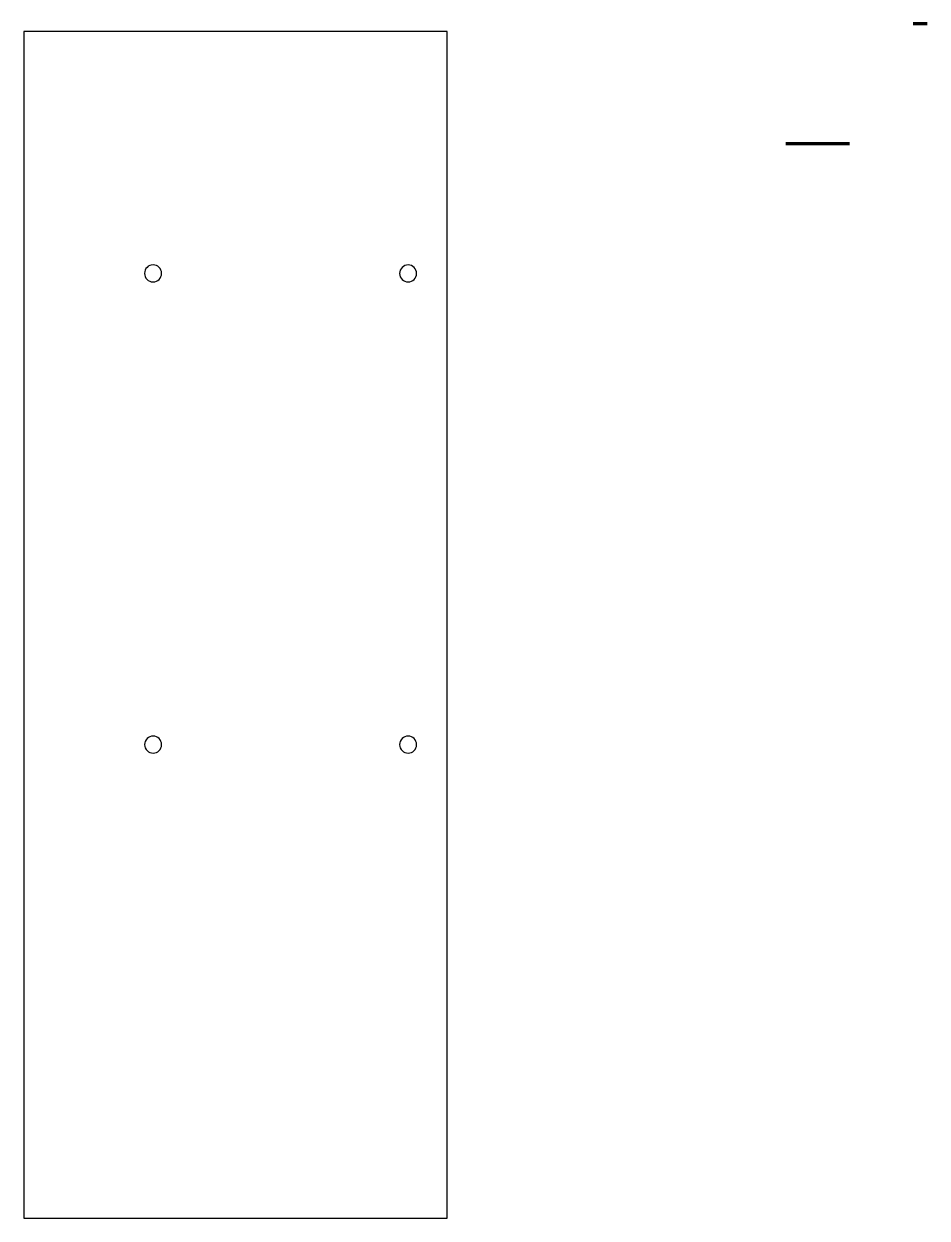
# Model space of a CAD drawing. Header units: millimetres. Extents: x -410 to -197, y -129 to 152.
import ezdxf

# ---------------------------------------------------------------- set-up
doc = ezdxf.new("R2010")
doc.units = ezdxf.units.MM
doc.layers.get('0').update_dxf_attribs({"color": 253, "lineweight": 70, "true_color": 0x8faf8f})

msp = doc.modelspace()

# ---------------------------------------------------------------- linework, layer by layer
at = {"color": 178, "lineweight": -3, "true_color": 0x050548}
for p, q in [((-409.83, 149.76), (-409.83, -129.41)), ((-310.18, 149.76), (-409.83, 149.76)), ((-310.18, -129.41), (-310.18, 149.76)), ((-409.83, -129.41), (-310.18, -129.41))]:
    msp.add_line(p, q, dxfattribs=at)
for p, q in [((-197.28, 151.52), (-200.53, 151.52)), ((-218.55, 123.31), (-230.51, 123.31)), ((-215.54, 123.31), (-218.51, 123.31))]:
    msp.add_line(p, q)
at = {"color": 178, "lineweight": -3, "true_color": 0x050548, "extrusion": (-3.46081e-15, 3.75516e-15, -1)}
for centre in [(379.43, 92.84), (319.4, 92.82), (379.41, -18.03), (319.41, -18.03)]:
    msp.add_circle(centre, 2, dxfattribs=at)

doc.saveas('drawing.dxf')
